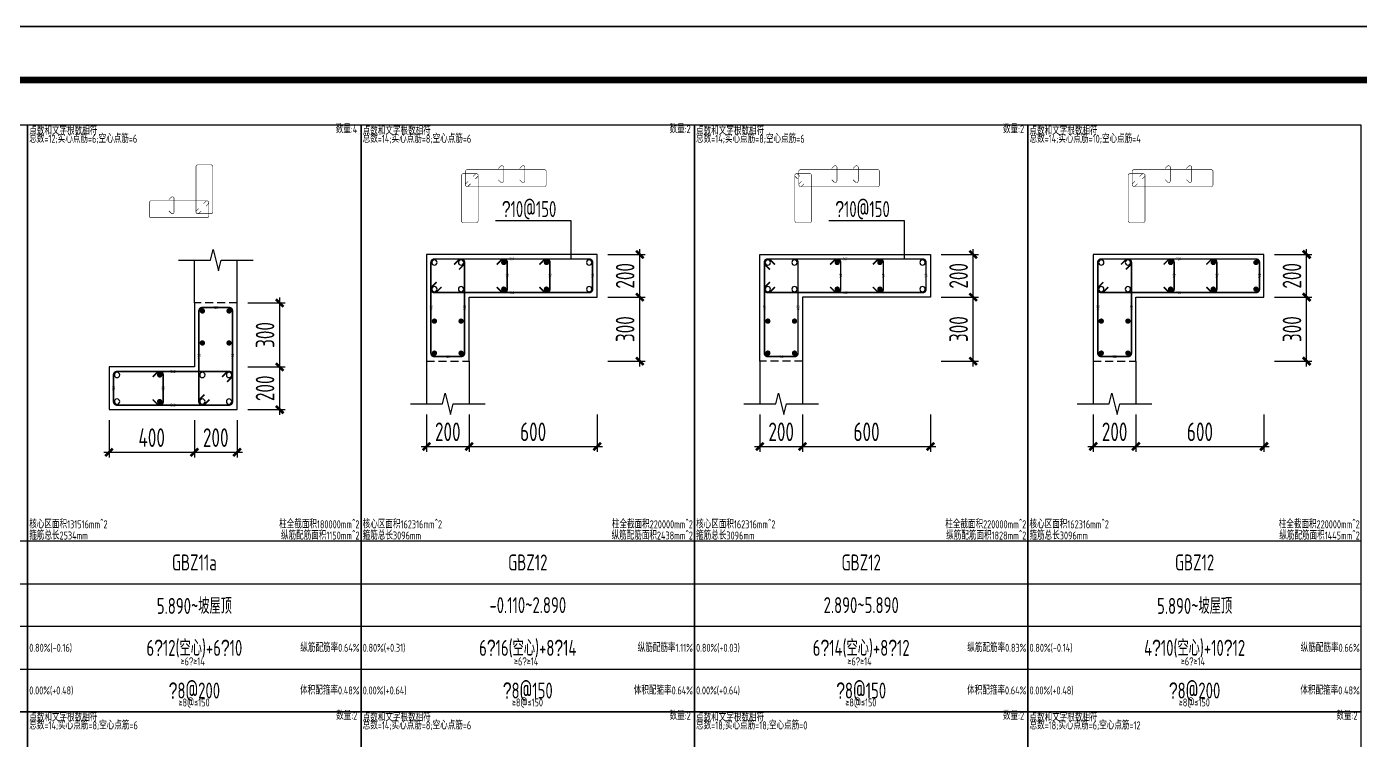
# Model space of a CAD drawing. Extents: x 154268 to 5133249, y -1832900 to 601179.
# Drawn here: x 553409 to 578409, y 523256 to 536638 of the extents above; entities that cross this region are included whole.
import ezdxf
from ezdxf.enums import TextEntityAlignment as Align

# ---------------------------------------------------------------- set-up
doc = ezdxf.new("R2010")
doc.units = 0
doc.header["$LTSCALE"] = 1000
doc.linetypes.add('DASHED', pattern=[0.75, 0.5, -0.25])
for name, color, linetype, plot in [('_TSZ_PLOT_MARK', 1, 'Continuous', False), ('墙柱归并数量', 8, 'Continuous', False), ('墙柱箍筋长度', 3, 'Continuous', False), ('墙柱配筋校核数据', 34, 'Continuous', False)]:
    doc.layers.add(name, color=color, linetype=linetype, plot=plot)
for name, color, linetype in [('A-ANNO-TITLE', 3, 'Continuous'), ('TAB', 7, 'Continuous'), ('TAB_TEXT', 7, 'Continuous'), ('THIN', 7, 'Continuous'), ('WALL_DE', 7, 'Continuous'), ('WCOL_DE', 7, 'Continuous'), ('WCOL_DE_DIM', 3, 'Continuous'), ('WCOL_DE_REIND', 1, 'Continuous'), ('WCOL_DE_REINL', 1, 'Continuous'), ('墙单独标注', 1, 'Continuous')]:
    doc.layers.add(name, color=color, linetype=linetype)
doc.styles.add('TSSD_Dimension', font='tssdeng.shx', dxfattribs={"width": 0.7, "bigfont": 'Hztxt.shx'})
doc.styles.add('TSSD_Label', font='tssdeng.shx', dxfattribs={"width": 0.7, "bigfont": 'hztxt.shx'})
doc.styles.add('tssd_rein', font='tssdeng.shx', dxfattribs={"width": 0.7, "bigfont": 'hztxt.shx'})
doc.dimstyles.new('TSSD_25_100_WCOLU_DIM', dxfattribs={"dimtxt": 350, "dimasz": 100, "dimexe": 100, "dimexo": 200, "dimgap": 100, "dimtad": 1, "dimdec": 0, "dimlfac": 0.25, "dimzin": 0, "dimdsep": 46, "dimtxsty": 'TSSD_Dimension', "dimblk": 'ARCHTICK', "dimcen": 0, "dimdle": 100, "dimclrt": 7, "dimadec": 0, "dimazin": 0, "dimtfac": 1, "dimtdec": 0, "dimtix": 1, "dimtmove": 2, "dimatfit": 3, "dimfxl": 1, "dimtolj": 1, "dimtzin": 0, "dimarcsym": 0})

# ---------------------------------------------------------------- blocks, each defined once
blk = doc.blocks.new('_ArchTick')
at = {"color": 0, "linetype": 'ByBlock', "const_width": 0.5}
blk.add_lwpolyline([(-0.71, -0.71), (0.71, 0.71)], dxfattribs=at)
blk = doc.blocks.new('*D3282')
at = {"layer": 'Defpoints', "color": 0, "transparency": 16777216}
for p in [(564103, 531566), (564903, 531566), (564103, 530366)]:
    blk.add_point(p, dxfattribs=at)
at = {"layer": 'WCOL_DE_DIM', "color": 0, "lineweight": -2, "transparency": 16777216}
for p, q in [((564303, 531566), (565003, 531566)), ((564903, 530266), (564903, 531666)), ((564303, 530366), (565003, 530366))]:
    blk.add_line(p, q, dxfattribs=at)
at = {"layer": 'WCOL_DE_DIM', "color": 0, "lineweight": -2, "transparency": 16777216, "xscale": 100, "yscale": 100, "zscale": 100}
for p, rotation in [((564903, 531566), 90), ((564903, 530366), 270)]:
    blk.add_blockref('_ArchTick', p, dxfattribs=dict(at, rotation=rotation))
at = {"layer": 'WCOL_DE_DIM', "color": 7, "transparency": 16777216, "insert": (564628, 530966), "char_height": 350, "attachment_point": 5, "rotation": 90, "style": 'TSSD_Dimension'}
blk.add_mtext('\\A1;300', dxfattribs=at)
blk = doc.blocks.new('*D3283')
at = {"layer": 'Defpoints', "color": 0, "transparency": 16777216}
for p in [(564103, 532366), (564903, 532366), (564103, 531566)]:
    blk.add_point(p, dxfattribs=at)
at = {"layer": 'WCOL_DE_DIM', "color": 0, "lineweight": -2, "transparency": 16777216}
for p, q in [((564303, 532366), (565003, 532366)), ((564903, 531466), (564903, 532466)), ((564303, 531566), (565003, 531566))]:
    blk.add_line(p, q, dxfattribs=at)
at = {"layer": 'WCOL_DE_DIM', "color": 0, "lineweight": -2, "transparency": 16777216, "xscale": 100, "yscale": 100, "zscale": 100}
for p, rotation in [((564903, 532366), 90), ((564903, 531566), 270)]:
    blk.add_blockref('_ArchTick', p, dxfattribs=dict(at, rotation=rotation))
at = {"layer": 'WCOL_DE_DIM', "color": 7, "transparency": 16777216, "insert": (564628, 531966), "char_height": 350, "attachment_point": 5, "rotation": 90, "style": 'TSSD_Dimension'}
blk.add_mtext('\\A1;200', dxfattribs=at)
blk = doc.blocks.new('*D3284')
at = {"layer": 'Defpoints', "color": 0, "transparency": 16777216}
for p in [(560903, 529566), (561703, 529566), (561703, 528766)]:
    blk.add_point(p, dxfattribs=at)
at = {"layer": 'WCOL_DE_DIM', "color": 0, "lineweight": -2, "transparency": 16777216}
for p, q in [((560903, 529366), (560903, 528666)), ((561703, 529366), (561703, 528666)), ((560803, 528766), (561803, 528766))]:
    blk.add_line(p, q, dxfattribs=at)
at = {"layer": 'WCOL_DE_DIM', "color": 0, "lineweight": -2, "transparency": 16777216, "xscale": 100, "yscale": 100, "zscale": 100, "rotation": 180}
blk.add_blockref('_ArchTick', (560903, 528766), dxfattribs=at)
at = {"layer": 'WCOL_DE_DIM', "color": 0, "lineweight": -2, "transparency": 16777216, "xscale": 100, "yscale": 100, "zscale": 100}
blk.add_blockref('_ArchTick', (561703, 528766), dxfattribs=at)
at = {"layer": 'WCOL_DE_DIM', "color": 7, "transparency": 16777216, "insert": (561303, 529041), "char_height": 350, "attachment_point": 5, "style": 'TSSD_Dimension'}
blk.add_mtext('\\A1;200', dxfattribs=at)
blk = doc.blocks.new('*D3285')
at = {"layer": 'Defpoints', "color": 0, "transparency": 16777216}
for p in [(561703, 529566), (564103, 529566), (564103, 528766)]:
    blk.add_point(p, dxfattribs=at)
at = {"layer": 'WCOL_DE_DIM', "color": 0, "lineweight": -2, "transparency": 16777216}
for p, q in [((561703, 529366), (561703, 528666)), ((564103, 529366), (564103, 528666)), ((561603, 528766), (564203, 528766))]:
    blk.add_line(p, q, dxfattribs=at)
at = {"layer": 'WCOL_DE_DIM', "color": 0, "lineweight": -2, "transparency": 16777216, "xscale": 100, "yscale": 100, "zscale": 100, "rotation": 180}
blk.add_blockref('_ArchTick', (561703, 528766), dxfattribs=at)
at = {"layer": 'WCOL_DE_DIM', "color": 0, "lineweight": -2, "transparency": 16777216, "xscale": 100, "yscale": 100, "zscale": 100}
blk.add_blockref('_ArchTick', (564103, 528766), dxfattribs=at)
at = {"layer": 'WCOL_DE_DIM', "color": 7, "transparency": 16777216, "insert": (562903, 529041), "char_height": 350, "attachment_point": 5, "style": 'TSSD_Dimension'}
blk.add_mtext('\\A1;600', dxfattribs=at)
blk = doc.blocks.new('*D3343')
at = {"layer": 'Defpoints', "color": 0, "transparency": 16777216}
for p in [(570353, 531566), (571153, 531566), (570353, 530366)]:
    blk.add_point(p, dxfattribs=at)
at = {"layer": 'WCOL_DE_DIM', "color": 0, "lineweight": -2, "transparency": 16777216}
for p, q in [((570553, 531566), (571253, 531566)), ((571153, 530266), (571153, 531666)), ((570553, 530366), (571253, 530366))]:
    blk.add_line(p, q, dxfattribs=at)
at = {"layer": 'WCOL_DE_DIM', "color": 0, "lineweight": -2, "transparency": 16777216, "xscale": 100, "yscale": 100, "zscale": 100}
for p, rotation in [((571153, 531566), 90), ((571153, 530366), 270)]:
    blk.add_blockref('_ArchTick', p, dxfattribs=dict(at, rotation=rotation))
at = {"layer": 'WCOL_DE_DIM', "color": 7, "transparency": 16777216, "insert": (570878, 530966), "char_height": 350, "attachment_point": 5, "rotation": 90, "style": 'TSSD_Dimension'}
blk.add_mtext('\\A1;300', dxfattribs=at)
blk = doc.blocks.new('*D3344')
at = {"layer": 'Defpoints', "color": 0, "transparency": 16777216}
for p in [(570353, 532366), (571153, 532366), (570353, 531566)]:
    blk.add_point(p, dxfattribs=at)
at = {"layer": 'WCOL_DE_DIM', "color": 0, "lineweight": -2, "transparency": 16777216}
for p, q in [((570553, 532366), (571253, 532366)), ((571153, 531466), (571153, 532466)), ((570553, 531566), (571253, 531566))]:
    blk.add_line(p, q, dxfattribs=at)
at = {"layer": 'WCOL_DE_DIM', "color": 0, "lineweight": -2, "transparency": 16777216, "xscale": 100, "yscale": 100, "zscale": 100}
for p, rotation in [((571153, 532366), 90), ((571153, 531566), 270)]:
    blk.add_blockref('_ArchTick', p, dxfattribs=dict(at, rotation=rotation))
at = {"layer": 'WCOL_DE_DIM', "color": 7, "transparency": 16777216, "insert": (570878, 531966), "char_height": 350, "attachment_point": 5, "rotation": 90, "style": 'TSSD_Dimension'}
blk.add_mtext('\\A1;200', dxfattribs=at)
blk = doc.blocks.new('*D3345')
at = {"layer": 'Defpoints', "color": 0, "transparency": 16777216}
for p in [(567153, 529566), (567953, 529566), (567953, 528766)]:
    blk.add_point(p, dxfattribs=at)
at = {"layer": 'WCOL_DE_DIM', "color": 0, "lineweight": -2, "transparency": 16777216}
for p, q in [((567153, 529366), (567153, 528666)), ((567953, 529366), (567953, 528666)), ((567053, 528766), (568053, 528766))]:
    blk.add_line(p, q, dxfattribs=at)
at = {"layer": 'WCOL_DE_DIM', "color": 0, "lineweight": -2, "transparency": 16777216, "xscale": 100, "yscale": 100, "zscale": 100, "rotation": 180}
blk.add_blockref('_ArchTick', (567153, 528766), dxfattribs=at)
at = {"layer": 'WCOL_DE_DIM', "color": 0, "lineweight": -2, "transparency": 16777216, "xscale": 100, "yscale": 100, "zscale": 100}
blk.add_blockref('_ArchTick', (567953, 528766), dxfattribs=at)
at = {"layer": 'WCOL_DE_DIM', "color": 7, "transparency": 16777216, "insert": (567553, 529041), "char_height": 350, "attachment_point": 5, "style": 'TSSD_Dimension'}
blk.add_mtext('\\A1;200', dxfattribs=at)
blk = doc.blocks.new('*D3346')
at = {"layer": 'Defpoints', "color": 0, "transparency": 16777216}
for p in [(567953, 529566), (570353, 529566), (570353, 528766)]:
    blk.add_point(p, dxfattribs=at)
at = {"layer": 'WCOL_DE_DIM', "color": 0, "lineweight": -2, "transparency": 16777216}
for p, q in [((567953, 529366), (567953, 528666)), ((570353, 529366), (570353, 528666)), ((567853, 528766), (570453, 528766))]:
    blk.add_line(p, q, dxfattribs=at)
at = {"layer": 'WCOL_DE_DIM', "color": 0, "lineweight": -2, "transparency": 16777216, "xscale": 100, "yscale": 100, "zscale": 100, "rotation": 180}
blk.add_blockref('_ArchTick', (567953, 528766), dxfattribs=at)
at = {"layer": 'WCOL_DE_DIM', "color": 0, "lineweight": -2, "transparency": 16777216, "xscale": 100, "yscale": 100, "zscale": 100}
blk.add_blockref('_ArchTick', (570353, 528766), dxfattribs=at)
at = {"layer": 'WCOL_DE_DIM', "color": 7, "transparency": 16777216, "insert": (569153, 529041), "char_height": 350, "attachment_point": 5, "style": 'TSSD_Dimension'}
blk.add_mtext('\\A1;600', dxfattribs=at)
blk = doc.blocks.new('*D3418')
at = {"layer": 'Defpoints', "color": 0, "transparency": 16777216}
for p in [(576603, 531566), (577403, 531566), (576603, 530366)]:
    blk.add_point(p, dxfattribs=at)
at = {"layer": 'WCOL_DE_DIM', "color": 0, "lineweight": -2, "transparency": 16777216}
for p, q in [((576803, 531566), (577503, 531566)), ((577403, 530266), (577403, 531666)), ((576803, 530366), (577503, 530366))]:
    blk.add_line(p, q, dxfattribs=at)
at = {"layer": 'WCOL_DE_DIM', "color": 0, "lineweight": -2, "transparency": 16777216, "xscale": 100, "yscale": 100, "zscale": 100}
for p, rotation in [((577403, 531566), 90), ((577403, 530366), 270)]:
    blk.add_blockref('_ArchTick', p, dxfattribs=dict(at, rotation=rotation))
at = {"layer": 'WCOL_DE_DIM', "color": 7, "transparency": 16777216, "insert": (577128, 530966), "char_height": 350, "attachment_point": 5, "rotation": 90, "style": 'TSSD_Dimension'}
blk.add_mtext('\\A1;300', dxfattribs=at)
blk = doc.blocks.new('*D3419')
at = {"layer": 'Defpoints', "color": 0, "transparency": 16777216}
for p in [(576603, 532366), (577403, 532366), (576603, 531566)]:
    blk.add_point(p, dxfattribs=at)
at = {"layer": 'WCOL_DE_DIM', "color": 0, "lineweight": -2, "transparency": 16777216}
for p, q in [((576803, 532366), (577503, 532366)), ((577403, 531466), (577403, 532466)), ((576803, 531566), (577503, 531566))]:
    blk.add_line(p, q, dxfattribs=at)
at = {"layer": 'WCOL_DE_DIM', "color": 0, "lineweight": -2, "transparency": 16777216, "xscale": 100, "yscale": 100, "zscale": 100}
for p, rotation in [((577403, 532366), 90), ((577403, 531566), 270)]:
    blk.add_blockref('_ArchTick', p, dxfattribs=dict(at, rotation=rotation))
at = {"layer": 'WCOL_DE_DIM', "color": 7, "transparency": 16777216, "insert": (577128, 531966), "char_height": 350, "attachment_point": 5, "rotation": 90, "style": 'TSSD_Dimension'}
blk.add_mtext('\\A1;200', dxfattribs=at)
blk = doc.blocks.new('*D3420')
at = {"layer": 'Defpoints', "color": 0, "transparency": 16777216}
for p in [(573403, 529566), (574203, 529566), (574203, 528766)]:
    blk.add_point(p, dxfattribs=at)
at = {"layer": 'WCOL_DE_DIM', "color": 0, "lineweight": -2, "transparency": 16777216}
for p, q in [((573403, 529366), (573403, 528666)), ((574203, 529366), (574203, 528666)), ((573303, 528766), (574303, 528766))]:
    blk.add_line(p, q, dxfattribs=at)
at = {"layer": 'WCOL_DE_DIM', "color": 0, "lineweight": -2, "transparency": 16777216, "xscale": 100, "yscale": 100, "zscale": 100, "rotation": 180}
blk.add_blockref('_ArchTick', (573403, 528766), dxfattribs=at)
at = {"layer": 'WCOL_DE_DIM', "color": 0, "lineweight": -2, "transparency": 16777216, "xscale": 100, "yscale": 100, "zscale": 100}
blk.add_blockref('_ArchTick', (574203, 528766), dxfattribs=at)
at = {"layer": 'WCOL_DE_DIM', "color": 7, "transparency": 16777216, "insert": (573803, 529041), "char_height": 350, "attachment_point": 5, "style": 'TSSD_Dimension'}
blk.add_mtext('\\A1;200', dxfattribs=at)
blk = doc.blocks.new('*D3421')
at = {"layer": 'Defpoints', "color": 0, "transparency": 16777216}
for p in [(574203, 529566), (576603, 529566), (576603, 528766)]:
    blk.add_point(p, dxfattribs=at)
at = {"layer": 'WCOL_DE_DIM', "color": 0, "lineweight": -2, "transparency": 16777216}
for p, q in [((574203, 529366), (574203, 528666)), ((576603, 529366), (576603, 528666)), ((574103, 528766), (576703, 528766))]:
    blk.add_line(p, q, dxfattribs=at)
at = {"layer": 'WCOL_DE_DIM', "color": 0, "lineweight": -2, "transparency": 16777216, "xscale": 100, "yscale": 100, "zscale": 100, "rotation": 180}
blk.add_blockref('_ArchTick', (574203, 528766), dxfattribs=at)
at = {"layer": 'WCOL_DE_DIM', "color": 0, "lineweight": -2, "transparency": 16777216, "xscale": 100, "yscale": 100, "zscale": 100}
blk.add_blockref('_ArchTick', (576603, 528766), dxfattribs=at)
at = {"layer": 'WCOL_DE_DIM', "color": 7, "transparency": 16777216, "insert": (575403, 529041), "char_height": 350, "attachment_point": 5, "style": 'TSSD_Dimension'}
blk.add_mtext('\\A1;600', dxfattribs=at)
blk = doc.blocks.new('*D3462')
at = {"layer": 'Defpoints', "color": 0, "transparency": 16777216}
for p in [(557353, 530257), (558153, 530257), (557353, 529457)]:
    blk.add_point(p, dxfattribs=at)
at = {"layer": 'WCOL_DE_DIM', "color": 0, "lineweight": -2, "transparency": 16777216}
for p, q in [((557553, 530257), (558253, 530257)), ((558153, 529357), (558153, 530357)), ((557553, 529457), (558253, 529457))]:
    blk.add_line(p, q, dxfattribs=at)
at = {"layer": 'WCOL_DE_DIM', "color": 0, "lineweight": -2, "transparency": 16777216, "xscale": 100, "yscale": 100, "zscale": 100}
for p, rotation in [((558153, 530257), 90), ((558153, 529457), 270)]:
    blk.add_blockref('_ArchTick', p, dxfattribs=dict(at, rotation=rotation))
at = {"layer": 'WCOL_DE_DIM', "color": 7, "transparency": 16777216, "insert": (557878, 529857), "char_height": 350, "attachment_point": 5, "rotation": 90, "style": 'TSSD_Dimension'}
blk.add_mtext('\\A1;200', dxfattribs=at)
blk = doc.blocks.new('*D3463')
at = {"layer": 'Defpoints', "color": 0, "transparency": 16777216}
for p in [(557353, 531457), (558153, 531457), (557353, 530257)]:
    blk.add_point(p, dxfattribs=at)
at = {"layer": 'WCOL_DE_DIM', "color": 0, "lineweight": -2, "transparency": 16777216}
for p, q in [((558153, 530157), (558153, 531557)), ((557553, 531457), (558253, 531457)), ((557553, 530257), (558253, 530257))]:
    blk.add_line(p, q, dxfattribs=at)
at = {"layer": 'WCOL_DE_DIM', "color": 0, "lineweight": -2, "transparency": 16777216, "xscale": 100, "yscale": 100, "zscale": 100}
for p, rotation in [((558153, 531457), 90), ((558153, 530257), 270)]:
    blk.add_blockref('_ArchTick', p, dxfattribs=dict(at, rotation=rotation))
at = {"layer": 'WCOL_DE_DIM', "color": 7, "transparency": 16777216, "insert": (557878, 530857), "char_height": 350, "attachment_point": 5, "rotation": 90, "style": 'TSSD_Dimension'}
blk.add_mtext('\\A1;300', dxfattribs=at)
blk = doc.blocks.new('*D3464')
at = {"layer": 'Defpoints', "color": 0, "transparency": 16777216}
for p in [(554953, 529457), (556553, 529457), (556553, 528657)]:
    blk.add_point(p, dxfattribs=at)
at = {"layer": 'WCOL_DE_DIM', "color": 0, "lineweight": -2, "transparency": 16777216}
for p, q in [((554953, 529257), (554953, 528557)), ((556553, 529257), (556553, 528557)), ((554853, 528657), (556653, 528657))]:
    blk.add_line(p, q, dxfattribs=at)
at = {"layer": 'WCOL_DE_DIM', "color": 0, "lineweight": -2, "transparency": 16777216, "xscale": 100, "yscale": 100, "zscale": 100, "rotation": 180}
blk.add_blockref('_ArchTick', (554953, 528657), dxfattribs=at)
at = {"layer": 'WCOL_DE_DIM', "color": 0, "lineweight": -2, "transparency": 16777216, "xscale": 100, "yscale": 100, "zscale": 100}
blk.add_blockref('_ArchTick', (556553, 528657), dxfattribs=at)
at = {"layer": 'WCOL_DE_DIM', "color": 7, "transparency": 16777216, "insert": (555753, 528932), "char_height": 350, "attachment_point": 5, "style": 'TSSD_Dimension'}
blk.add_mtext('\\A1;400', dxfattribs=at)
blk = doc.blocks.new('*D3465')
at = {"layer": 'Defpoints', "color": 0, "transparency": 16777216}
for p in [(556553, 529457), (557353, 529457), (557353, 528657)]:
    blk.add_point(p, dxfattribs=at)
at = {"layer": 'WCOL_DE_DIM', "color": 0, "lineweight": -2, "transparency": 16777216}
for p, q in [((556553, 529257), (556553, 528557)), ((557353, 529257), (557353, 528557)), ((556453, 528657), (557453, 528657))]:
    blk.add_line(p, q, dxfattribs=at)
at = {"layer": 'WCOL_DE_DIM', "color": 0, "lineweight": -2, "transparency": 16777216, "xscale": 100, "yscale": 100, "zscale": 100, "rotation": 180}
blk.add_blockref('_ArchTick', (556553, 528657), dxfattribs=at)
at = {"layer": 'WCOL_DE_DIM', "color": 0, "lineweight": -2, "transparency": 16777216, "xscale": 100, "yscale": 100, "zscale": 100}
blk.add_blockref('_ArchTick', (557353, 528657), dxfattribs=at)
at = {"layer": 'WCOL_DE_DIM', "color": 7, "transparency": 16777216, "insert": (556953, 528932), "char_height": 350, "attachment_point": 5, "style": 'TSSD_Dimension'}
blk.add_mtext('\\A1;200', dxfattribs=at)

msp = doc.modelspace()

# ---------------------------------------------------------------- linework, layer by layer
at = {"layer": '_TSZ_PLOT_MARK'}
msp.add_lwpolyline([(528403.6, 477238.3), (633503.6, 477238.3), (633503.6, 536638.3), (528403.6, 536638.3)], close=True, dxfattribs=at)
at = {"layer": 'A-ANNO-TITLE'}
msp.add_lwpolyline([(528403.6, 477238.3), (528403.6, 536638.3), (633503.6, 536638.3), (633503.6, 477238.3)], close=True, dxfattribs=at)
at = {"layer": 'A-ANNO-TITLE', "const_width": 120}
msp.add_lwpolyline([(530903.6, 478238.3), (530903.6, 535638.3), (632503.6, 535638.3), (632503.6, 478238.3)], close=True, dxfattribs=at)
at = {"layer": 'TAB'}
for points in [[(547177.7, 523791.3), (553427.7, 523791.3), (553427.7, 534791.3), (547177.7, 534791.3), (547177.7, 523791.3), (547177.7, 524591.3), (553427.7, 524591.3), (553427.7, 525391.3), (547177.7, 525391.3), (547177.7, 526191.3), (553427.7, 526191.3), (553427.7, 526991.3), (547177.7, 526991.3)], [(553427.7, 523791.3), (559677.7, 523791.3), (559677.7, 534791.3), (553427.7, 534791.3), (553427.7, 523791.3), (553427.7, 524591.3), (559677.7, 524591.3), (559677.7, 525391.3), (553427.7, 525391.3), (553427.7, 526191.3), (559677.7, 526191.3), (559677.7, 526991.3), (553427.7, 526991.3)], [(559677.7, 523791.3), (565927.7, 523791.3), (565927.7, 534791.3), (559677.7, 534791.3), (559677.7, 523791.3), (559677.7, 524591.3), (565927.7, 524591.3), (565927.7, 525391.3), (559677.7, 525391.3), (559677.7, 526191.3), (565927.7, 526191.3), (565927.7, 526991.3), (559677.7, 526991.3)], [(565927.7, 523791.3), (572177.7, 523791.3), (572177.7, 534791.3), (565927.7, 534791.3), (565927.7, 523791.3), (565927.7, 524591.3), (572177.7, 524591.3), (572177.7, 525391.3), (565927.7, 525391.3), (565927.7, 526191.3), (572177.7, 526191.3), (572177.7, 526991.3), (565927.7, 526991.3)], [(572177.7, 523791.3), (578427.7, 523791.3), (578427.7, 534791.3), (572177.7, 534791.3), (572177.7, 523791.3), (572177.7, 524591.3), (578427.7, 524591.3), (578427.7, 525391.3), (572177.7, 525391.3), (572177.7, 526191.3), (578427.7, 526191.3), (578427.7, 526991.3), (572177.7, 526991.3)], [(547177.7, 512791.3), (553427.7, 512791.3), (553427.7, 523791.3), (547177.7, 523791.3), (547177.7, 512791.3), (547177.7, 513591.3), (553427.7, 513591.3), (553427.7, 514391.3), (547177.7, 514391.3), (547177.7, 515191.3), (553427.7, 515191.3), (553427.7, 515991.3), (547177.7, 515991.3)], [(553427.7, 512791.3), (559677.7, 512791.3), (559677.7, 523791.3), (553427.7, 523791.3), (553427.7, 512791.3), (553427.7, 513591.3), (559677.7, 513591.3), (559677.7, 514391.3), (553427.7, 514391.3), (553427.7, 515191.3), (559677.7, 515191.3), (559677.7, 515991.3), (553427.7, 515991.3)], [(559677.7, 512791.3), (565927.7, 512791.3), (565927.7, 523791.3), (559677.7, 523791.3), (559677.7, 512791.3), (559677.7, 513591.3), (565927.7, 513591.3), (565927.7, 514391.3), (559677.7, 514391.3), (559677.7, 515191.3), (565927.7, 515191.3), (565927.7, 515991.3), (559677.7, 515991.3)], [(565927.7, 512791.3), (572177.7, 512791.3), (572177.7, 523791.3), (565927.7, 523791.3), (565927.7, 512791.3), (565927.7, 513591.3), (572177.7, 513591.3), (572177.7, 514391.3), (565927.7, 514391.3), (565927.7, 515191.3), (572177.7, 515191.3), (572177.7, 515991.3), (565927.7, 515991.3)], [(572177.7, 512791.3), (578427.7, 512791.3), (578427.7, 523791.3), (572177.7, 523791.3), (572177.7, 512791.3), (572177.7, 513591.3), (578427.7, 513591.3), (578427.7, 514391.3), (572177.7, 514391.3), (572177.7, 515191.3), (578427.7, 515191.3), (578427.7, 515991.3), (572177.7, 515991.3)]]:
    msp.add_lwpolyline(points, dxfattribs=at)
at = {"layer": 'THIN'}
for points in [[(556252.7, 532257), (556852.7, 532257), (556902.7, 532457), (557002.7, 532057), (557052.7, 532257), (557652.7, 532257)], [(560602.7, 529566.3), (561202.7, 529566.3), (561252.7, 529766.3), (561352.7, 529366.3), (561402.7, 529566.3), (562002.7, 529566.3)], [(566852.7, 529566.3), (567452.7, 529566.3), (567502.7, 529766.3), (567602.7, 529366.3), (567652.7, 529566.3), (568252.7, 529566.3)], [(573102.7, 529566.3), (573702.7, 529566.3), (573752.7, 529766.3), (573852.7, 529366.3), (573902.7, 529566.3), (574502.7, 529566.3)]]:
    msp.add_lwpolyline(points, dxfattribs=at)
at = {"layer": 'WALL_DE'}
for p, q in [((556552.7, 531457), (556552.7, 532257)), ((557352.7, 531457), (557352.7, 532257)), ((564102.7, 532366.3), (560902.7, 532366.3)), ((560902.7, 532366.3), (560902.7, 530366.3)), ((564102.7, 531566.3), (564102.7, 532366.3)), ((567152.7, 532366.3), (570352.7, 532366.3)), ((567152.7, 530366.3), (567152.7, 532366.3)), ((570352.7, 532366.3), (570352.7, 531566.3)), ((576602.7, 532366.3), (573402.7, 532366.3)), ((573402.7, 532366.3), (573402.7, 530366.3)), ((576602.7, 531566.3), (576602.7, 532366.3)), ((561702.7, 530366.3), (561702.7, 531566.3)), ((561702.7, 531566.3), (564102.7, 531566.3)), ((570352.7, 531566.3), (567952.7, 531566.3)), ((567952.7, 531566.3), (567952.7, 530366.3)), ((574202.7, 530366.3), (574202.7, 531566.3)), ((574202.7, 531566.3), (576602.7, 531566.3)), ((556552.7, 531457), (556552.7, 530257)), ((557352.7, 529457), (557352.7, 531457)), ((556552.7, 530257), (554952.7, 530257)), ((554952.7, 530257), (554952.7, 529457)), ((560902.7, 530366.3), (560902.7, 529566.3)), ((561702.7, 530366.3), (561702.7, 529566.3)), ((567152.7, 530366.3), (567152.7, 529566.3)), ((567952.7, 530366.3), (567952.7, 529566.3)), ((573402.7, 530366.3), (573402.7, 529566.3)), ((574202.7, 530366.3), (574202.7, 529566.3)), ((554952.7, 529457), (557352.7, 529457))]:
    msp.add_line(p, q, dxfattribs=at)
at = {"layer": 'WCOL_DE', "linetype": 'DASHED', "ltscale": 0.3}
for points in [[(560902.7, 530366.3), (561702.7, 530366.3), (561702.7, 531566.3), (564102.7, 531566.3), (564102.7, 532366.3), (560902.7, 532366.3)], [(567152.7, 532366.3), (570352.7, 532366.3), (570352.7, 531566.3), (567952.7, 531566.3), (567952.7, 530366.3), (567152.7, 530366.3)], [(573402.7, 530366.3), (574202.7, 530366.3), (574202.7, 531566.3), (576602.7, 531566.3), (576602.7, 532366.3), (573402.7, 532366.3)], [(554952.7, 529457), (557352.7, 529457), (557352.7, 531457), (556552.7, 531457), (556552.7, 530257), (554952.7, 530257)]]:
    msp.add_lwpolyline(points, close=True, dxfattribs=at)
at = {"layer": 'WCOL_DE_REIND'}
for points in [[(561052.7, 532166.3, 1), (561052.7, 532266.3, 1), (561052.7, 532166.3, 1)], [(561552.7, 532166.3, 1), (561552.7, 532266.3, 1), (561552.7, 532166.3, 1)], [(563952.7, 532166.3, 1), (563952.7, 532266.3, 1), (563952.7, 532166.3, 1)], [(567302.7, 532166.3, 1), (567302.7, 532266.3, 1), (567302.7, 532166.3, 1)], [(567802.7, 532166.3, 1), (567802.7, 532266.3, 1), (567802.7, 532166.3, 1)], [(570202.7, 532166.3, 1), (570202.7, 532266.3, 1), (570202.7, 532166.3, 1)], [(573552.7, 532166.3, 1), (573552.7, 532266.3, 1), (573552.7, 532166.3, 1)], [(574052.7, 532166.3, 1), (574052.7, 532266.3, 1), (574052.7, 532166.3, 1)], [(561052.7, 531666.3, 1), (561052.7, 531766.3, 1), (561052.7, 531666.3, 1)], [(561552.7, 531666.3, 1), (561552.7, 531766.3, 1), (561552.7, 531666.3, 1)], [(563952.7, 531666.3, 1), (563952.7, 531766.3, 1), (563952.7, 531666.3, 1)], [(567302.7, 531666.3, 1), (567302.7, 531766.3, 1), (567302.7, 531666.3, 1)], [(567802.7, 531666.3, 1), (567802.7, 531766.3, 1), (567802.7, 531666.3, 1)], [(570202.7, 531666.3, 1), (570202.7, 531766.3, 1), (570202.7, 531666.3, 1)], [(573552.7, 531666.3, 1), (573552.7, 531766.3, 1), (573552.7, 531666.3, 1)], [(574052.7, 531666.3, 1), (574052.7, 531766.3, 1), (574052.7, 531666.3, 1)], [(555102.7, 530057, 1), (555102.7, 530157, 1), (555102.7, 530057, 1)], [(556702.7, 530057, 1), (556702.7, 530157, 1), (556702.7, 530057, 1)], [(557202.7, 530057, 1), (557202.7, 530157, 1), (557202.7, 530057, 1)], [(555102.7, 529557, 1), (555102.7, 529657, 1), (555102.7, 529557, 1)], [(556702.7, 529557, 1), (556702.7, 529657, 1), (556702.7, 529557, 1)], [(557202.7, 529557, 1), (557202.7, 529657, 1), (557202.7, 529557, 1)]]:
    msp.add_lwpolyline(points, format="xyb", dxfattribs=at)
at = {"layer": 'WCOL_DE_REIND', "const_width": 50}
for points in [[(562352.7, 532191.3, 1), (562352.7, 532241.3, 1), (562352.7, 532191.3, 1)], [(563152.7, 532191.3, 1), (563152.7, 532241.3, 1), (563152.7, 532191.3, 1)], [(568602.7, 532191.3, 1), (568602.7, 532241.3, 1), (568602.7, 532191.3, 1)], [(569402.7, 532191.3, 1), (569402.7, 532241.3, 1), (569402.7, 532191.3, 1)], [(574852.7, 532191.3, 1), (574852.7, 532241.3, 1), (574852.7, 532191.3, 1)], [(575652.7, 532191.3, 1), (575652.7, 532241.3, 1), (575652.7, 532191.3, 1)], [(576452.7, 532191.3, 1), (576452.7, 532241.3, 1), (576452.7, 532191.3, 1)], [(562352.7, 531691.3, 1), (562352.7, 531741.3, 1), (562352.7, 531691.3, 1)], [(563152.7, 531691.3, 1), (563152.7, 531741.3, 1), (563152.7, 531691.3, 1)], [(568602.7, 531691.3, 1), (568602.7, 531741.3, 1), (568602.7, 531691.3, 1)], [(569402.7, 531691.3, 1), (569402.7, 531741.3, 1), (569402.7, 531691.3, 1)], [(574852.7, 531691.3, 1), (574852.7, 531741.3, 1), (574852.7, 531691.3, 1)], [(575652.7, 531691.3, 1), (575652.7, 531741.3, 1), (575652.7, 531691.3, 1)], [(576452.7, 531691.3, 1), (576452.7, 531741.3, 1), (576452.7, 531691.3, 1)], [(556702.7, 531282, 1), (556702.7, 531332, 1), (556702.7, 531282, 1)], [(557202.7, 531282, 1), (557202.7, 531332, 1), (557202.7, 531282, 1)], [(561052.7, 531091.3, 1), (561052.7, 531141.3, 1), (561052.7, 531091.3, 1)], [(561552.7, 531091.3, 1), (561552.7, 531141.3, 1), (561552.7, 531091.3, 1)], [(567302.7, 531091.3, 1), (567302.7, 531141.3, 1), (567302.7, 531091.3, 1)], [(567802.7, 531091.3, 1), (567802.7, 531141.3, 1), (567802.7, 531091.3, 1)], [(573552.7, 531091.3, 1), (573552.7, 531141.3, 1), (573552.7, 531091.3, 1)], [(574052.7, 531091.3, 1), (574052.7, 531141.3, 1), (574052.7, 531091.3, 1)], [(556702.7, 530682, 1), (556702.7, 530732, 1), (556702.7, 530682, 1)], [(557202.7, 530682, 1), (557202.7, 530732, 1), (557202.7, 530682, 1)], [(561052.7, 530491.3, 1), (561052.7, 530541.3, 1), (561052.7, 530491.3, 1)], [(561552.7, 530491.3, 1), (561552.7, 530541.3, 1), (561552.7, 530491.3, 1)], [(567302.7, 530491.3, 1), (567302.7, 530541.3, 1), (567302.7, 530491.3, 1)], [(567802.7, 530491.3, 1), (567802.7, 530541.3, 1), (567802.7, 530491.3, 1)], [(573552.7, 530491.3, 1), (573552.7, 530541.3, 1), (573552.7, 530491.3, 1)], [(574052.7, 530491.3, 1), (574052.7, 530541.3, 1), (574052.7, 530491.3, 1)], [(555902.7, 530082, 1), (555902.7, 530132, 1), (555902.7, 530082, 1)], [(555902.7, 529582, 1), (555902.7, 529632, 1), (555902.7, 529582, 1)]]:
    msp.add_lwpolyline(points, format="xyb", dxfattribs=at)
at = {"layer": 'WCOL_DE_REINL'}
for points, const_width in [([(556680.6, 533183.9), (556638.2, 533141.5, -0.6681786), (556582.7, 533164.5), (556582.7, 534014.5, -0.4142136), (556615.2, 534047), (556865.2, 534047, -0.4142136), (556897.7, 534014.5), (556897.7, 533164.5, -0.4142136), (556865.2, 533132), (556615.2, 533132, -0.6681786), (556592.2, 533187.4), (556634.6, 533229.9)], 10), ([(562249.8, 533768.3), (562292.2, 533725.8, 0.6681786), (562347.7, 533748.8), (562347.7, 533998.8, 0.6681786), (562292.2, 534021.8), (562249.8, 533979.4)], 10), ([(562649.8, 533768.3), (562692.2, 533725.8, 0.6681786), (562747.7, 533748.8), (562747.7, 533998.8, 0.6681786), (562692.2, 534021.8), (562649.8, 533979.4)], 10), ([(568499.8, 533768.3), (568542.2, 533725.8, 0.6681786), (568597.7, 533748.8), (568597.7, 533998.8, 0.6681786), (568542.2, 534021.8), (568499.8, 533979.4)], 10), ([(568899.8, 533768.3), (568942.2, 533725.8, 0.6681786), (568997.7, 533748.8), (568997.7, 533998.8, 0.6681786), (568942.2, 534021.8), (568899.8, 533979.4)], 10), ([(574749.8, 533768.3), (574792.2, 533725.8, 0.6681786), (574847.7, 533748.8), (574847.7, 533998.8, 0.6681786), (574792.2, 534021.8), (574749.8, 533979.4)], 10), ([(575149.8, 533768.3), (575192.2, 533725.8, 0.6681786), (575247.7, 533748.8), (575247.7, 533998.8, 0.6681786), (575192.2, 534021.8), (575149.8, 533979.4)], 10), ([(561774.8, 533829.4), (561817.2, 533871.8, -0.6681786), (561872.7, 533848.8), (561872.7, 532998.8, -0.4142136), (561840.2, 532966.3), (561590.2, 532966.3, -0.4142136), (561557.7, 532998.8), (561557.7, 533848.8, -0.4142136), (561590.2, 533881.3), (561840.2, 533881.3, -0.6681786), (561863.2, 533825.8), (561820.8, 533783.4)], 10), ([(561730.6, 533693.3), (561688.2, 533650.8, -0.6681786), (561632.7, 533673.8), (561632.7, 533923.8, -0.4142136), (561665.2, 533956.3), (563115.2, 533956.3, -0.4142136), (563147.7, 533923.8), (563147.7, 533673.8, -0.4142136), (563115.2, 533641.3), (561665.2, 533641.3, -0.6681786), (561642.2, 533696.8), (561684.6, 533739.2)], 10), ([(567859.6, 533783.4), (567817.2, 533825.8, -0.6681786), (567840.2, 533881.3), (568090.2, 533881.3, -0.4142136), (568122.7, 533848.8), (568122.7, 532998.8, -0.4142136), (568090.2, 532966.3), (567840.2, 532966.3, -0.4142136), (567807.7, 532998.8), (567807.7, 533848.8, -0.6681786), (567863.2, 533871.8), (567905.6, 533829.4)], 10), ([(567980.6, 533693.3), (567938.2, 533650.8, -0.6681786), (567882.7, 533673.8), (567882.7, 533923.8, -0.4142136), (567915.2, 533956.3), (569365.2, 533956.3, -0.4142136), (569397.7, 533923.8), (569397.7, 533673.8, -0.4142136), (569365.2, 533641.3), (567915.2, 533641.3, -0.6681786), (567892.2, 533696.8), (567934.6, 533739.2)], 10), ([(574274.8, 533829.4), (574317.2, 533871.8, -0.6681786), (574372.7, 533848.8), (574372.7, 532998.8, -0.4142136), (574340.2, 532966.3), (574090.2, 532966.3, -0.4142136), (574057.7, 532998.8), (574057.7, 533848.8, -0.4142136), (574090.2, 533881.3), (574340.2, 533881.3, -0.6681786), (574363.2, 533825.8), (574320.8, 533783.4)], 10), ([(574230.6, 533693.3), (574188.2, 533650.8, -0.6681786), (574132.7, 533673.8), (574132.7, 533923.8, -0.4142136), (574165.2, 533956.3), (575615.2, 533956.3, -0.4142136), (575647.7, 533923.8), (575647.7, 533673.8, -0.4142136), (575615.2, 533641.3), (574165.2, 533641.3, -0.6681786), (574142.2, 533696.8), (574184.6, 533739.2)], 10), ([(556724.8, 533320), (556767.2, 533362.4, -0.6681786), (556822.7, 533339.5), (556822.7, 533089.5, -0.4142136), (556790.2, 533057), (555740.2, 533057, -0.4142136), (555707.7, 533089.5), (555707.7, 533339.5, -0.4142136), (555740.2, 533372), (556790.2, 533372, -0.6681786), (556813.2, 533316.5), (556770.8, 533274.1)], 10), ([(556074.8, 533183.9), (556117.2, 533141.5, 0.6681786), (556172.7, 533164.5), (556172.7, 533414.5, 0.6681786), (556117.2, 533437.4), (556074.8, 533395)], 10), ([(561183.5, 531755.2), (561098.7, 531670.4, -0.6681786), (560987.7, 531716.3), (560987.7, 532216.3, -0.4142136), (561052.7, 532281.3), (563952.7, 532281.3, -0.4142136), (564017.7, 532216.3), (564017.7, 531716.3, -0.4142136), (563952.7, 531651.3), (561052.7, 531651.3, -0.6681786), (561006.7, 531762.3), (561091.6, 531847.1)], 30), ([(561421.9, 532177.4), (561506.7, 532262.3, -0.6681786), (561617.7, 532216.3), (561617.7, 530516.3, -0.4142136), (561552.7, 530451.3), (561052.7, 530451.3, -0.4142136), (560987.7, 530516.3), (560987.7, 532216.3, -0.4142136), (561052.7, 532281.3), (561552.7, 532281.3, -0.6681786), (561598.7, 532170.4), (561513.8, 532085.5)], 30), ([(567433.5, 531755.2), (567348.7, 531670.4, -0.6681786), (567237.7, 531716.3), (567237.7, 532216.3, -0.4142136), (567302.7, 532281.3), (570202.7, 532281.3, -0.4142136), (570267.7, 532216.3), (570267.7, 531716.3, -0.4142136), (570202.7, 531651.3), (567302.7, 531651.3, -0.6681786), (567256.7, 531762.3), (567341.6, 531847.1)], 30), ([(567341.6, 532085.5), (567256.7, 532170.4, -0.6681786), (567302.7, 532281.3), (567802.7, 532281.3, -0.4142136), (567867.7, 532216.3), (567867.7, 530516.3, -0.4142136), (567802.7, 530451.3), (567302.7, 530451.3, -0.4142136), (567237.7, 530516.3), (567237.7, 532216.3, -0.6681786), (567348.7, 532262.3), (567433.5, 532177.4)], 30), ([(573683.5, 531755.2), (573598.7, 531670.4, -0.6681786), (573487.7, 531716.3), (573487.7, 532216.3, -0.4142136), (573552.7, 532281.3), (576452.7, 532281.3, -0.4142136), (576517.7, 532216.3), (576517.7, 531716.3, -0.4142136), (576452.7, 531651.3), (573552.7, 531651.3, -0.6681786), (573506.7, 531762.3), (573591.6, 531847.1)], 30), ([(573921.9, 532177.4), (574006.7, 532262.3, -0.6681786), (574117.7, 532216.3), (574117.7, 530516.3, -0.4142136), (574052.7, 530451.3), (573552.7, 530451.3, -0.4142136), (573487.7, 530516.3), (573487.7, 532216.3, -0.4142136), (573552.7, 532281.3), (574052.7, 532281.3, -0.6681786), (574098.7, 532170.4), (574013.8, 532085.5)], 30), ([(556833.5, 529645.9), (556748.7, 529561, -0.6681786), (556637.7, 529607), (556637.7, 531307, -0.4142136), (556702.7, 531372), (557202.7, 531372, -0.4142136), (557267.7, 531307), (557267.7, 529607, -0.4142136), (557202.7, 529542), (556702.7, 529542, -0.6681786), (556656.7, 529652.9), (556741.6, 529737.8)], 30), ([(557071.9, 530068.1), (557156.7, 530152.9, -0.6681786), (557267.7, 530107), (557267.7, 529607, -0.4142136), (557202.7, 529542), (555102.7, 529542, -0.4142136), (555037.7, 529607), (555037.7, 530107, -0.4142136), (555102.7, 530172), (557202.7, 530172, -0.6681786), (557248.7, 530061), (557163.8, 529976.2)], 30)]:
    msp.add_lwpolyline(points, format="xyb", dxfattribs=dict(at, const_width=const_width))
at = {"layer": 'WCOL_DE_REINL', "color": 6, "const_width": 30}
for points in [[(562221.9, 531755.2), (562306.7, 531670.4, 0.6681786), (562417.7, 531716.3), (562417.7, 532216.3, 0.6681786), (562306.7, 532262.3), (562221.9, 532177.4)], [(563021.9, 531755.2), (563106.7, 531670.4, 0.6681786), (563217.7, 531716.3), (563217.7, 532216.3, 0.6681786), (563106.7, 532262.3), (563021.9, 532177.4)], [(568471.9, 531755.2), (568556.7, 531670.4, 0.6681786), (568667.7, 531716.3), (568667.7, 532216.3, 0.6681786), (568556.7, 532262.3), (568471.9, 532177.4)], [(569271.9, 531755.2), (569356.7, 531670.4, 0.6681786), (569467.7, 531716.3), (569467.7, 532216.3, 0.6681786), (569356.7, 532262.3), (569271.9, 532177.4)], [(574721.9, 531755.2), (574806.7, 531670.4, 0.6681786), (574917.7, 531716.3), (574917.7, 532216.3, 0.6681786), (574806.7, 532262.3), (574721.9, 532177.4)], [(575521.9, 531755.2), (575606.7, 531670.4, 0.6681786), (575717.7, 531716.3), (575717.7, 532216.3, 0.6681786), (575606.7, 532262.3), (575521.9, 532177.4)], [(555771.9, 529645.9), (555856.7, 529561, 0.6681786), (555967.7, 529607), (555967.7, 530107, 0.6681786), (555856.7, 530152.9), (555771.9, 530068.1)]]:
    msp.add_lwpolyline(points, format="xyb", dxfattribs=at)
at = {"layer": '墙单独标注'}
for p, q in [((563607.9, 532994.8), (563607.9, 532281.3)), ((569858.8, 532994.8), (569858.8, 532281.3))]:
    msp.add_line(p, q, dxfattribs=at)
for points in [[(563615.1, 532994.8), (562197, 532994.8)], [(569866, 532994.8), (568447.9, 532994.8)]]:
    msp.add_lwpolyline(points, dxfattribs=at)

# ---------------------------------------------------------------- texts
at = {"layer": 'TAB_TEXT', "style": 'TSSD_Label', "width": 0.7}
for s, p in [('GBZ11a', (556552.7, 526591.3)), ('GBZ12', (562802.7, 526591.3)), ('GBZ12', (569052.7, 526591.3)), ('GBZ12', (575302.7, 526591.3)), ('5.890~坡屋顶', (556552.7, 525791.3)), ('-0.110~2.890', (562802.7, 525791.3)), ('2.890~5.890', (569052.7, 525791.3)), ('5.890~坡屋顶', (575302.7, 525791.3)), ('6\ue53212(空心)+6\ue53210', (556552.7, 524991.3)), ('6\ue53216(空心)+8\ue53214', (562802.7, 524991.3)), ('6\ue53214(空心)+8\ue53212', (569052.7, 524991.3)), ('4\ue53210(空心)+10\ue53212', (575302.7, 524991.3)), ('\ue5328@200', (556552.7, 524191.3)), ('\ue5328@150', (562802.7, 524191.3)), ('\ue5328@150', (569052.7, 524191.3)), ('\ue5328@200', (575302.7, 524191.3))]:
    msp.add_text(s, height=300, dxfattribs=at).set_placement(p, align=Align.MIDDLE)
at = {"layer": '墙单独标注', "style": 'TSSD_Label', "width": 0.7}
for p in [(562827, 533219.7), (569077.9, 533219.7)]:
    msp.add_text('\ue53210@150', height=300, dxfattribs=at).set_placement(p, align=Align.MIDDLE)
at = {"layer": '墙柱归并数量', "style": 'TSSD_Label', "width": 0.7}
for s, p in [('数量:4 ', (559677.7, 534791.3)), ('数量:2 ', (565927.7, 534791.3)), ('数量:2 ', (572177.7, 534791.3)), ('数量:2 ', (559677.7, 523791.3)), ('数量:2 ', (565927.7, 523791.3)), ('数量:2 ', (572177.7, 523791.3)), ('数量:2 ', (572177.7, 523791.3)), ('数量:2 ', (578427.7, 523791.3))]:
    msp.add_text(s, height=150, dxfattribs=at).set_placement(p, align=Align.TOP_RIGHT)
at = {"layer": '墙柱箍筋长度', "style": 'tssd_rein', "width": 0.7}
for s, p in [('762', (562502.7, 532281.3)), ('762', (568752.7, 532281.3)), ('762', (575002.7, 532281.3)), ('762', (562502.7, 531651.3)), ('762', (568752.7, 531651.3)), ('762', (575002.7, 531651.3)), ('162', (556952.7, 531372)), ('162', (561302.7, 530451.3)), ('162', (567552.7, 530451.3)), ('162', (573802.7, 530451.3)), ('562', (556152.7, 530172)), ('562', (556152.7, 529542))]:
    msp.add_text(s, height=54, dxfattribs=at).set_placement(p, align=Align.MIDDLE_CENTER)
for s, p in [('162', (562417.7, 531966.3)), ('162', (563217.7, 531966.3)), ('162', (564017.7, 531966.3)), ('162', (568667.7, 531966.3)), ('162', (569467.7, 531966.3)), ('162', (570267.7, 531966.3)), ('162', (574917.7, 531966.3)), ('162', (575717.7, 531966.3)), ('162', (576517.7, 531966.3)), ('462', (560987.7, 531366.3)), ('462', (561617.7, 531366.3)), ('462', (567237.7, 531366.3)), ('462', (567867.7, 531366.3)), ('462', (573487.7, 531366.3)), ('462', (574117.7, 531366.3)), ('462', (556637.7, 530457)), ('462', (557267.7, 530457)), ('162', (555037.7, 529857)), ('162', (555967.7, 529857))]:
    msp.add_text(s, height=54, rotation=90, dxfattribs=at).set_placement(p, align=Align.MIDDLE_CENTER)
at = {"layer": '墙柱配筋校核数据', "style": 'tssd_rein', "width": 0.7}
for s, p in [('点数和文字根数相符', (553457.7, 534686.3)), ('点数和文字根数相符', (559707.7, 534686.3)), ('点数和文字根数相符', (565957.7, 534686.3)), ('点数和文字根数相符', (572207.7, 534686.3)), ('总数=12;实心点筋=6;空心点筋=6', (553457.7, 534536.3)), ('总数=14;实心点筋=8;空心点筋=6', (559707.7, 534536.3)), ('总数=14;实心点筋=8;空心点筋=6', (565957.7, 534536.3)), ('总数=14;实心点筋=10;空心点筋=4', (572207.7, 534536.3)), ('核心区面积131516mm^ 2', (553457.7, 527306.3)), ('核心区面积162316mm^ 2', (559707.7, 527306.3)), ('核心区面积162316mm^ 2', (565957.7, 527306.3)), ('核心区面积162316mm^ 2', (572207.7, 527306.3)), ('箍筋总长2534mm', (553457.7, 527096.3)), ('箍筋总长3096mm', (559707.7, 527096.3)), ('箍筋总长3096mm', (565957.7, 527096.3)), ('箍筋总长3096mm', (572207.7, 527096.3)), ('0.80%(+0.31)', (559707.7, 524991.3)), ('0.80%(+0.03)', (565957.7, 524991.3)), ('0.00%(+0.48)', (553457.7, 524191.3)), ('0.00%(+0.64)', (559707.7, 524191.3)), ('0.00%(+0.64)', (565957.7, 524191.3)), ('0.00%(+0.48)', (572207.7, 524191.3)), ('点数和文字根数相符', (553457.7, 523686.3)), ('点数和文字根数相符', (559707.7, 523686.3)), ('点数和文字根数相符', (565957.7, 523686.3)), ('点数和文字根数相符', (572207.7, 523686.3)), ('总数=14;实心点筋=8;空心点筋=6', (553457.7, 523536.3)), ('总数=14;实心点筋=8;空心点筋=6', (559707.7, 523536.3)), ('总数=18;实心点筋=18;空心点筋=0', (565957.7, 523536.3)), ('总数=18;实心点筋=6;空心点筋=12', (572207.7, 523536.3))]:
    msp.add_text(s, height=150, dxfattribs=at).set_placement(p, align=Align.MIDDLE_LEFT)
for s, p in [('柱全截面积180000mm^ 2', (559647.7, 527306.3)), ('柱全截面积220000mm^ 2', (565897.7, 527306.3)), ('柱全截面积220000mm^ 2', (572147.7, 527306.3)), ('柱全截面积220000mm^ 2', (578397.7, 527306.3)), ('纵筋配筋面积1150mm^ 2', (559647.7, 527096.3)), ('纵筋配筋面积2438mm^ 2', (565897.7, 527096.3)), ('纵筋配筋面积1828mm^ 2', (572147.7, 527096.3)), ('纵筋配筋面积1445mm^ 2', (578397.7, 527096.3)), ('纵筋配筋率1.11%', (565897.7, 524991.3)), ('纵筋配筋率0.83%', (572147.7, 524991.3)), ('体积配箍率0.48%', (559647.7, 524191.3)), ('体积配箍率0.64%', (565897.7, 524191.3)), ('体积配箍率0.64%', (572147.7, 524191.3)), ('体积配箍率0.48%', (578397.7, 524191.3))]:
    msp.add_text(s, height=150, dxfattribs=at).set_placement(p, align=Align.MIDDLE_RIGHT)
at = {"layer": '墙柱配筋校核数据', "color": 1, "style": 'tssd_rein', "width": 0.7}
for s, p in [('0.80%(-0.16)', (553457.7, 524991.3)), ('0.80%(-0.14)', (572207.7, 524991.3))]:
    msp.add_text(s, height=150, dxfattribs=at).set_placement(p, align=Align.MIDDLE_LEFT)
for s, p in [('纵筋配筋率0.64%', (559647.7, 524991.3)), ('纵筋配筋率0.66%', (578397.7, 524991.3))]:
    msp.add_text(s, height=150, dxfattribs=at).set_placement(p, align=Align.MIDDLE_RIGHT)
for s, p in [('≥6\ue532≥14', (556293.1, 524661.3)), ('≥6\ue532≥14', (575043.1, 524661.3)), ('≥8@≤150', (556254.8, 523890.2)), ('≥8@≤150', (575004.8, 523890.2))]:
    msp.add_text(s, height=150, dxfattribs=at).set_placement(p)
at = {"layer": '墙柱配筋校核数据', "color": 34, "style": 'tssd_rein', "width": 0.7}
for s, p in [('≥6\ue532≥14', (562543.1, 524661.3)), ('≥6\ue532≥14', (568793.1, 524661.3)), ('≥8@≤150', (562504.8, 523890.2)), ('≥8@≤150', (568754.8, 523890.2))]:
    msp.add_text(s, height=150, dxfattribs=at).set_placement(p)

# ---------------------------------------------------------------- dimensions: what is measured, and where the dimension line sits
at = {"layer": 'WCOL_DE_DIM'}
for base, p1, p2, picture, middle in [((564902.7, 532366.3), (564102.7, 531566.3), (564102.7, 532366.3), '*D3283', (564627.7, 531966.3)), ((571152.7, 532366.3), (570352.7, 531566.3), (570352.7, 532366.3), '*D3344', (570877.7, 531966.3)), ((577402.7, 532366.3), (576602.7, 531566.3), (576602.7, 532366.3), '*D3419', (577127.7, 531966.3)), ((558152.7, 531457), (557352.7, 530257), (557352.7, 531457), '*D3463', (557877.7, 530857)), ((564902.7, 531566.3), (564102.7, 530366.3), (564102.7, 531566.3), '*D3282', (564627.7, 530966.3)), ((571152.7, 531566.3), (570352.7, 530366.3), (570352.7, 531566.3), '*D3343', (570877.7, 530966.3)), ((577402.7, 531566.3), (576602.7, 530366.3), (576602.7, 531566.3), '*D3418', (577127.7, 530966.3)), ((558152.7, 530257), (557352.7, 529457), (557352.7, 530257), '*D3462', (557877.7, 529857))]:
    dim = msp.add_linear_dim(base=base, p1=p1, p2=p2, angle=90, dimstyle='TSSD_25_100_WCOLU_DIM', dxfattribs=at)
    dim.commit()
    dim.dimension.update_dxf_attribs({"geometry": picture, "text_midpoint": middle})
for base, p1, p2, picture, middle in [((561702.7, 528766.3), (560902.7, 529566.3), (561702.7, 529566.3), '*D3284', (561302.7, 529041.3)), ((564102.7, 528766.3), (561702.7, 529566.3), (564102.7, 529566.3), '*D3285', (562902.7, 529041.3)), ((567952.7, 528766.3), (567152.7, 529566.3), (567952.7, 529566.3), '*D3345', (567552.7, 529041.3)), ((570352.7, 528766.3), (567952.7, 529566.3), (570352.7, 529566.3), '*D3346', (569152.7, 529041.3)), ((574202.7, 528766.3), (573402.7, 529566.3), (574202.7, 529566.3), '*D3420', (573802.7, 529041.3)), ((576602.7, 528766.3), (574202.7, 529566.3), (576602.7, 529566.3), '*D3421', (575402.7, 529041.3)), ((556552.7, 528657), (554952.7, 529457), (556552.7, 529457), '*D3464', (555752.7, 528932)), ((557352.7, 528657), (556552.7, 529457), (557352.7, 529457), '*D3465', (556952.7, 528932))]:
    dim = msp.add_linear_dim(base=base, p1=p1, p2=p2, dimstyle='TSSD_25_100_WCOLU_DIM', dxfattribs=at)
    dim.commit()
    dim.dimension.update_dxf_attribs({"geometry": picture, "text_midpoint": middle})

doc.saveas('drawing.dxf')
